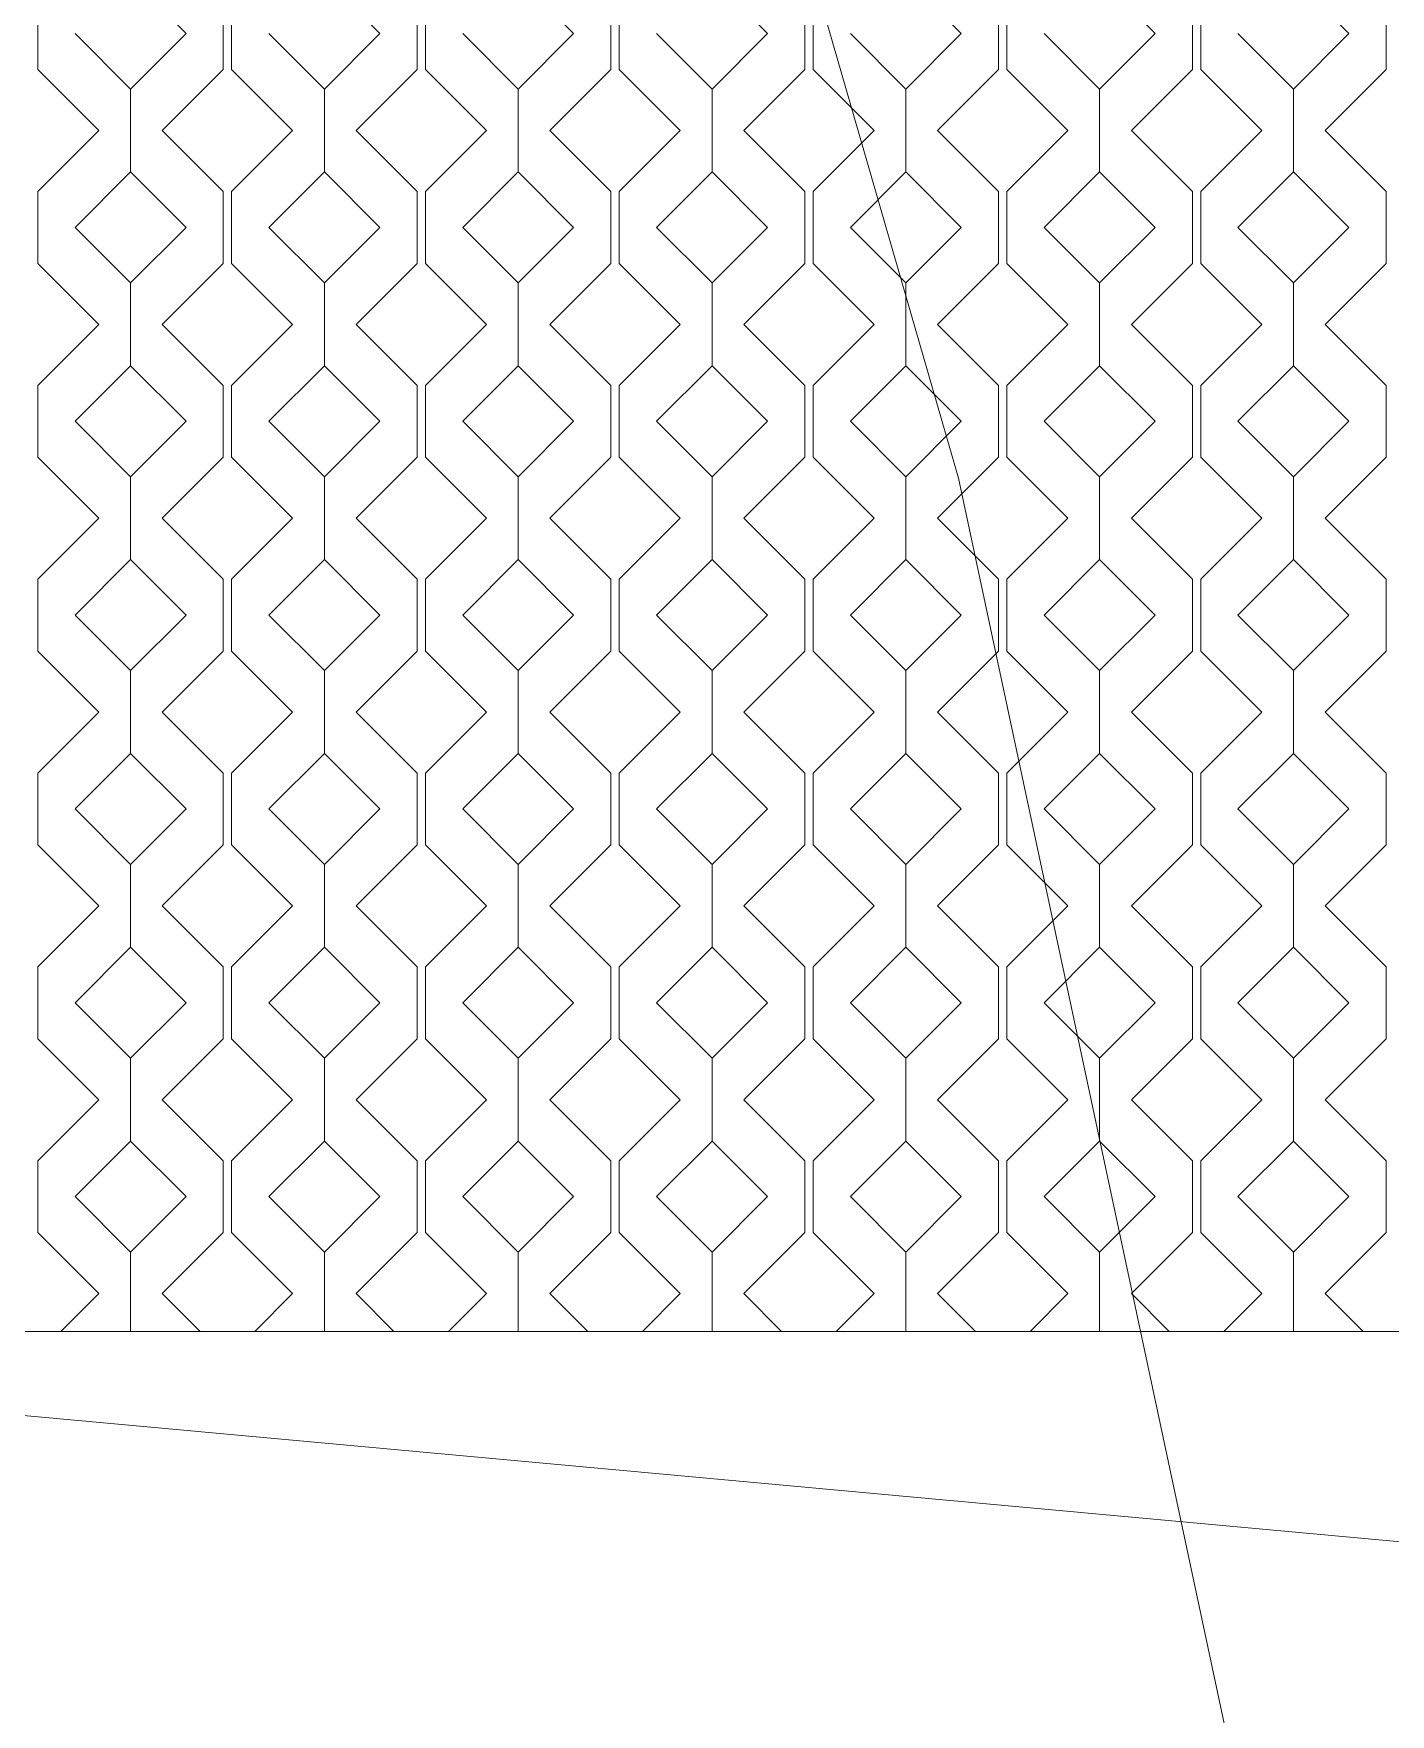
# Model space of a CAD drawing. Header units: millimetres. Extents: x -20794 to 71174, y -103753 to 30644.
# Drawn here: x 25167 to 27500, y 11110 to 14000 of the extents above; entities that cross this region are included whole.
import ezdxf

# ---------------------------------------------------------------- set-up
doc = ezdxf.new("R2010")
doc.units = ezdxf.units.MM
doc.header["$MEASUREMENT"] = 0
doc.layers.add('2D - Общий_Ном._пера__1', color=7, linetype='Continuous', lineweight=13)
doc.layers.add('Местность - Рельеф_Ном._пера__1', color=7, linetype='Continuous', lineweight=13)
doc.layers.add('Местность - Рельеф', color=7, linetype='Continuous')
doc.layers.add('Местность - Рельеф_Ном._пера__102', color=7, linetype='Continuous', lineweight=5, true_color=0xcccccc)
doc.linetypes.add('Зигзаг', pattern='A,0,[1,Р”Р’Р“ Р“РѕР»СѓР±РёРЅРєР° РґР»СЏ РіРµРѕР»РѕРіРѕРІ1.Shx,S=4.479718,R=0,X=0,Y=-0.141111],-564.444447,0', length=564.444447)

# ---------------------------------------------------------------- blocks, each defined once
blk = doc.blocks.new('*X1')
at = {"layer": 'Местность - Рельеф_Ном._пера__102', "color": 254, "linetype": 'Continuous', "lineweight": 5, "true_color": 0xcccccc}
for p, q in [((25333.308165, 14095.4156), (25428.7378, 13999.986)), ((25666.641165, 14095.4156), (25762.0708, 13999.986)), ((25999.974165, 14095.4156), (26095.4038, 13999.986)), ((26333.307165, 14095.4156), (26428.7368, 13999.986)), ((26666.640165, 14095.4156), (26762.0698, 13999.986)), ((26999.973165, 14095.4156), (27095.4028, 13999.986)), ((27333.306165, 14095.4156), (27428.7358, 13999.986)), ((25173.739, 14061.7305), (25173.739, 13999.986)), ((25492.877, 14061.7305), (25492.877, 13999.986)), ((25507.072, 14061.7305), (25507.072, 13999.986)), ((25826.21, 14061.7305), (25826.21, 13999.986)), ((25840.405, 14061.7305), (25840.405, 13999.986)), ((26159.543, 14061.7305), (26159.543, 13999.986)), ((26173.738, 14061.7305), (26173.738, 13999.986)), ((26492.876, 14061.7305), (26492.876, 13999.986)), ((26507.071, 14061.7305), (26507.071, 13999.986)), ((26826.209, 14061.7305), (26826.209, 13999.986)), ((26840.404, 14061.7305), (26840.404, 13999.986)), ((27159.542, 14061.7305), (27159.542, 13999.986)), ((27173.737, 14061.7305), (27173.737, 13999.986)), ((27492.875, 14061.7305), (27492.875, 13999.986)), ((25173.739, 13999.986), (25173.739, 13938.242)), ((25333.308, 13904.557), (25237.879, 13999.986)), ((25428.7376, 13999.986), (25333.308, 13904.557)), ((25492.877, 13999.986), (25492.877, 13938.242)), ((25507.072, 13999.986), (25507.072, 13938.242)), ((25666.641, 13904.557), (25571.212, 13999.986)), ((25762.0706, 13999.986), (25666.641, 13904.557)), ((25826.21, 13999.986), (25826.21, 13938.242)), ((25840.405, 13999.986), (25840.405, 13938.242)), ((25999.974, 13904.557), (25904.545, 13999.986)), ((26095.4036, 13999.986), (25999.974, 13904.557)), ((26159.543, 13999.986), (26159.543, 13938.242)), ((26173.738, 13999.986), (26173.738, 13938.242)), ((26333.307, 13904.557), (26237.878, 13999.986)), ((26428.7366, 13999.986), (26333.307, 13904.557)), ((26492.876, 13999.986), (26492.876, 13938.242)), ((26507.071, 13999.986), (26507.071, 13938.242)), ((26666.64, 13904.557), (26571.211, 13999.986)), ((26762.0696, 13999.986), (26666.64, 13904.557)), ((26826.209, 13999.986), (26826.209, 13938.242)), ((26840.404, 13999.986), (26840.404, 13938.242)), ((26999.973, 13904.557), (26904.544, 13999.986)), ((27095.4026, 13999.986), (26999.973, 13904.557)), ((27159.542, 13999.986), (27159.542, 13938.242)), ((27173.737, 13999.986), (27173.737, 13938.242)), ((27333.306, 13904.557), (27237.877, 13999.986)), ((27428.7356, 13999.986), (27333.306, 13904.557)), ((27492.875, 13999.986), (27492.875, 13938.242)), ((25278.661, 13833.32), (25173.739, 13938.242)), ((25492.877, 13938.242), (25387.9549, 13833.32)), ((25611.994, 13833.32), (25507.072, 13938.242)), ((25826.21, 13938.242), (25721.2879, 13833.32)), ((25945.327, 13833.32), (25840.405, 13938.242)), ((26159.543, 13938.242), (26054.6209, 13833.32)), ((26278.66, 13833.32), (26173.738, 13938.242)), ((26492.876, 13938.242), (26387.9539, 13833.32)), ((26611.993, 13833.32), (26507.071, 13938.242)), ((26826.209, 13938.242), (26721.2869, 13833.32)), ((26945.326, 13833.32), (26840.404, 13938.242)), ((27159.542, 13938.242), (27054.6199, 13833.32)), ((27278.659, 13833.32), (27173.737, 13938.242)), ((27492.875, 13938.242), (27387.9529, 13833.32)), ((25333.308, 13762.0826), (25333.308, 13904.557)), ((25333.308165, 13904.557), (25333.308165, 13762.0826)), ((25666.641, 13762.0826), (25666.641, 13904.557)), ((25666.641165, 13904.557), (25666.641165, 13762.0826)), ((25999.974, 13762.0826), (25999.974, 13904.557)), ((25999.974165, 13904.557), (25999.974165, 13762.0826)), ((26333.307, 13762.0826), (26333.307, 13904.557)), ((26333.307165, 13904.557), (26333.307165, 13762.0826)), ((26666.64, 13762.0826), (26666.64, 13904.557)), ((26666.640165, 13904.557), (26666.640165, 13762.0826)), ((26999.973, 13762.0826), (26999.973, 13904.557)), ((26999.973165, 13904.557), (26999.973165, 13762.0826)), ((27333.306, 13762.0826), (27333.306, 13904.557)), ((27333.306165, 13904.557), (27333.306165, 13762.0826)), ((25173.739, 13728.3975), (25278.661, 13833.32)), ((25387.9549, 13833.32), (25492.877, 13728.3975)), ((25507.072, 13728.3975), (25611.994, 13833.32)), ((25721.2879, 13833.32), (25826.21, 13728.3975)), ((25840.405, 13728.3975), (25945.327, 13833.32)), ((26054.6209, 13833.32), (26159.543, 13728.3975)), ((26173.738, 13728.3975), (26278.66, 13833.32)), ((26387.9539, 13833.32), (26492.876, 13728.3975)), ((26507.071, 13728.3975), (26611.993, 13833.32)), ((26721.2869, 13833.32), (26826.209, 13728.3975)), ((26840.404, 13728.3975), (26945.326, 13833.32)), ((27054.6199, 13833.32), (27159.542, 13728.3975)), ((27173.737, 13728.3975), (27278.659, 13833.32)), ((27387.9529, 13833.32), (27492.875, 13728.3975)), ((25237.879, 13666.653165), (25333.308, 13762.0828)), ((25333.308165, 13762.0826), (25428.7378, 13666.653)), ((25571.212, 13666.653165), (25666.641, 13762.0828)), ((25666.641165, 13762.0826), (25762.0708, 13666.653)), ((25904.545, 13666.653165), (25999.974, 13762.0828)), ((25999.974165, 13762.0826), (26095.4038, 13666.653)), ((26237.878, 13666.653165), (26333.307, 13762.0828)), ((26333.307165, 13762.0826), (26428.7368, 13666.653)), ((26571.211, 13666.653165), (26666.64, 13762.0828)), ((26666.640165, 13762.0826), (26762.0698, 13666.653)), ((26904.544, 13666.653165), (26999.973, 13762.0828)), ((26999.973165, 13762.0826), (27095.4028, 13666.653)), ((27237.877, 13666.653165), (27333.306, 13762.0828)), ((27333.306165, 13762.0826), (27428.7358, 13666.653)), ((25173.739, 13728.3975), (25173.739, 13666.653)), ((25492.877, 13728.3975), (25492.877, 13666.653)), ((25507.072, 13728.3975), (25507.072, 13666.653)), ((25826.21, 13728.3975), (25826.21, 13666.653)), ((25840.405, 13728.3975), (25840.405, 13666.653)), ((26159.543, 13728.3975), (26159.543, 13666.653)), ((26173.738, 13728.3975), (26173.738, 13666.653)), ((26492.876, 13728.3975), (26492.876, 13666.653)), ((26507.071, 13728.3975), (26507.071, 13666.653)), ((26826.209, 13728.3975), (26826.209, 13666.653)), ((26840.404, 13728.3975), (26840.404, 13666.653)), ((27159.542, 13728.3975), (27159.542, 13666.653)), ((27173.737, 13728.3975), (27173.737, 13666.653)), ((27492.875, 13728.3975), (27492.875, 13666.653)), ((25173.739, 13666.653), (25173.739, 13604.909)), ((25333.308, 13571.224), (25237.879, 13666.653)), ((25428.7376, 13666.653), (25333.308, 13571.224)), ((25492.877, 13666.653), (25492.877, 13604.909)), ((25507.072, 13666.653), (25507.072, 13604.909)), ((25666.641, 13571.224), (25571.212, 13666.653)), ((25762.0706, 13666.653), (25666.641, 13571.224)), ((25826.21, 13666.653), (25826.21, 13604.909)), ((25840.405, 13666.653), (25840.405, 13604.909)), ((25999.974, 13571.224), (25904.545, 13666.653)), ((26095.4036, 13666.653), (25999.974, 13571.224)), ((26159.543, 13666.653), (26159.543, 13604.909)), ((26173.738, 13666.653), (26173.738, 13604.909)), ((26333.307, 13571.224), (26237.878, 13666.653)), ((26428.7366, 13666.653), (26333.307, 13571.224)), ((26492.876, 13666.653), (26492.876, 13604.909)), ((26507.071, 13666.653), (26507.071, 13604.909)), ((26666.64, 13571.224), (26571.211, 13666.653)), ((26762.0696, 13666.653), (26666.64, 13571.224)), ((26826.209, 13666.653), (26826.209, 13604.909)), ((26840.404, 13666.653), (26840.404, 13604.909)), ((26999.973, 13571.224), (26904.544, 13666.653)), ((27095.4026, 13666.653), (26999.973, 13571.224)), ((27159.542, 13666.653), (27159.542, 13604.909)), ((27173.737, 13666.653), (27173.737, 13604.909)), ((27333.306, 13571.224), (27237.877, 13666.653)), ((27428.7356, 13666.653), (27333.306, 13571.224)), ((27492.875, 13666.653), (27492.875, 13604.909)), ((25278.661, 13499.987), (25173.739, 13604.909)), ((25492.877, 13604.909), (25387.9549, 13499.987)), ((25611.994, 13499.987), (25507.072, 13604.909)), ((25826.21, 13604.909), (25721.2879, 13499.987)), ((25945.327, 13499.987), (25840.405, 13604.909)), ((26159.543, 13604.909), (26054.6209, 13499.987)), ((26278.66, 13499.987), (26173.738, 13604.909)), ((26492.876, 13604.909), (26387.9539, 13499.987)), ((26611.993, 13499.987), (26507.071, 13604.909)), ((26826.209, 13604.909), (26721.2869, 13499.987)), ((26945.326, 13499.987), (26840.404, 13604.909)), ((27159.542, 13604.909), (27054.6199, 13499.987)), ((27278.659, 13499.987), (27173.737, 13604.909)), ((27492.875, 13604.909), (27387.9529, 13499.987)), ((25333.308, 13428.7496), (25333.308, 13571.224)), ((25333.308165, 13571.224), (25333.308165, 13428.7496)), ((25666.641, 13428.7496), (25666.641, 13571.224)), ((25666.641165, 13571.224), (25666.641165, 13428.7496)), ((25999.974, 13428.7496), (25999.974, 13571.224)), ((25999.974165, 13571.224), (25999.974165, 13428.7496)), ((26333.307, 13428.7496), (26333.307, 13571.224)), ((26333.307165, 13571.224), (26333.307165, 13428.7496)), ((26666.64, 13428.7496), (26666.64, 13571.224)), ((26666.640165, 13571.224), (26666.640165, 13428.7496)), ((26999.973, 13428.7496), (26999.973, 13571.224)), ((26999.973165, 13571.224), (26999.973165, 13428.7496)), ((27333.306, 13428.7496), (27333.306, 13571.224)), ((27333.306165, 13571.224), (27333.306165, 13428.7496)), ((25173.739, 13395.0645), (25278.661, 13499.987)), ((25387.9549, 13499.987), (25492.877, 13395.0645)), ((25507.072, 13395.0645), (25611.994, 13499.987)), ((25721.2879, 13499.987), (25826.21, 13395.0645)), ((25840.405, 13395.0645), (25945.327, 13499.987)), ((26054.6209, 13499.987), (26159.543, 13395.0645)), ((26173.738, 13395.0645), (26278.66, 13499.987)), ((26387.9539, 13499.987), (26492.876, 13395.0645)), ((26507.071, 13395.0645), (26611.993, 13499.987)), ((26721.2869, 13499.987), (26826.209, 13395.0645)), ((26840.404, 13395.0645), (26945.326, 13499.987)), ((27054.6199, 13499.987), (27159.542, 13395.0645)), ((27173.737, 13395.0645), (27278.659, 13499.987)), ((27387.9529, 13499.987), (27492.875, 13395.0645)), ((25237.879, 13333.320165), (25333.308, 13428.7498)), ((25333.308165, 13428.7496), (25428.7378, 13333.32)), ((25571.212, 13333.320165), (25666.641, 13428.7498)), ((25666.641165, 13428.7496), (25762.0708, 13333.32)), ((25904.545, 13333.320165), (25999.974, 13428.7498)), ((25999.974165, 13428.7496), (26095.4038, 13333.32)), ((26237.878, 13333.320165), (26333.307, 13428.7498)), ((26333.307165, 13428.7496), (26428.7368, 13333.32)), ((26571.211, 13333.320165), (26666.64, 13428.7498)), ((26666.640165, 13428.7496), (26762.0698, 13333.32)), ((26904.544, 13333.320165), (26999.973, 13428.7498)), ((26999.973165, 13428.7496), (27095.4028, 13333.32)), ((27237.877, 13333.320165), (27333.306, 13428.7498)), ((27333.306165, 13428.7496), (27428.7358, 13333.32)), ((25173.739, 13395.0645), (25173.739, 13333.32)), ((25492.877, 13395.0645), (25492.877, 13333.32)), ((25507.072, 13395.0645), (25507.072, 13333.32)), ((25826.21, 13395.0645), (25826.21, 13333.32)), ((25840.405, 13395.0645), (25840.405, 13333.32)), ((26159.543, 13395.0645), (26159.543, 13333.32)), ((26173.738, 13395.0645), (26173.738, 13333.32)), ((26492.876, 13395.0645), (26492.876, 13333.32)), ((26507.071, 13395.0645), (26507.071, 13333.32)), ((26826.209, 13395.0645), (26826.209, 13333.32)), ((26840.404, 13395.0645), (26840.404, 13333.32)), ((27159.542, 13395.0645), (27159.542, 13333.32)), ((27173.737, 13395.0645), (27173.737, 13333.32)), ((27492.875, 13395.0645), (27492.875, 13333.32)), ((25173.739, 13333.32), (25173.739, 13271.576)), ((25333.308, 13237.891), (25237.879, 13333.32)), ((25428.7376, 13333.32), (25333.308, 13237.891)), ((25492.877, 13333.32), (25492.877, 13271.576)), ((25507.072, 13333.32), (25507.072, 13271.576)), ((25666.641, 13237.891), (25571.212, 13333.32)), ((25762.0706, 13333.32), (25666.641, 13237.891)), ((25826.21, 13333.32), (25826.21, 13271.576)), ((25840.405, 13333.32), (25840.405, 13271.576)), ((25999.974, 13237.891), (25904.545, 13333.32)), ((26095.4036, 13333.32), (25999.974, 13237.891)), ((26159.543, 13333.32), (26159.543, 13271.576)), ((26173.738, 13333.32), (26173.738, 13271.576)), ((26333.307, 13237.891), (26237.878, 13333.32)), ((26428.7366, 13333.32), (26333.307, 13237.891)), ((26492.876, 13333.32), (26492.876, 13271.576)), ((26507.071, 13333.32), (26507.071, 13271.576)), ((26666.64, 13237.891), (26571.211, 13333.32)), ((26762.0696, 13333.32), (26666.64, 13237.891)), ((26826.209, 13333.32), (26826.209, 13271.576)), ((26840.404, 13333.32), (26840.404, 13271.576)), ((26999.973, 13237.891), (26904.544, 13333.32)), ((27095.4026, 13333.32), (26999.973, 13237.891)), ((27159.542, 13333.32), (27159.542, 13271.576)), ((27173.737, 13333.32), (27173.737, 13271.576)), ((27333.306, 13237.891), (27237.877, 13333.32)), ((27428.7356, 13333.32), (27333.306, 13237.891)), ((27492.875, 13333.32), (27492.875, 13271.576)), ((25278.661, 13166.654), (25173.739, 13271.576)), ((25492.877, 13271.576), (25387.9549, 13166.654)), ((25611.994, 13166.654), (25507.072, 13271.576)), ((25826.21, 13271.576), (25721.2879, 13166.654)), ((25945.327, 13166.654), (25840.405, 13271.576)), ((26159.543, 13271.576), (26054.6209, 13166.654)), ((26278.66, 13166.654), (26173.738, 13271.576)), ((26492.876, 13271.576), (26387.9539, 13166.654)), ((26611.993, 13166.654), (26507.071, 13271.576)), ((26826.209, 13271.576), (26721.2869, 13166.654)), ((26945.326, 13166.654), (26840.404, 13271.576)), ((27159.542, 13271.576), (27054.6199, 13166.654)), ((27278.659, 13166.654), (27173.737, 13271.576)), ((27492.875, 13271.576), (27387.9529, 13166.654)), ((25333.308, 13095.4166), (25333.308, 13237.891)), ((25333.308165, 13237.891), (25333.308165, 13095.4166)), ((25666.641, 13095.4166), (25666.641, 13237.891)), ((25666.641165, 13237.891), (25666.641165, 13095.4166)), ((25999.974, 13095.4166), (25999.974, 13237.891)), ((25999.974165, 13237.891), (25999.974165, 13095.4166)), ((26333.307, 13095.4166), (26333.307, 13237.891)), ((26333.307165, 13237.891), (26333.307165, 13095.4166)), ((26666.64, 13095.4166), (26666.64, 13237.891)), ((26666.640165, 13237.891), (26666.640165, 13095.4166)), ((26999.973, 13095.4166), (26999.973, 13237.891)), ((26999.973165, 13237.891), (26999.973165, 13095.4166)), ((27333.306, 13095.4166), (27333.306, 13237.891)), ((27333.306165, 13237.891), (27333.306165, 13095.4166)), ((25173.739, 13061.7315), (25278.661, 13166.654)), ((25387.9549, 13166.654), (25492.877, 13061.7315)), ((25507.072, 13061.7315), (25611.994, 13166.654)), ((25721.2879, 13166.654), (25826.21, 13061.7315)), ((25840.405, 13061.7315), (25945.327, 13166.654)), ((26054.6209, 13166.654), (26159.543, 13061.7315)), ((26173.738, 13061.7315), (26278.66, 13166.654)), ((26387.9539, 13166.654), (26492.876, 13061.7315)), ((26507.071, 13061.7315), (26611.993, 13166.654)), ((26721.2869, 13166.654), (26826.209, 13061.7315)), ((26840.404, 13061.7315), (26945.326, 13166.654)), ((27054.6199, 13166.654), (27159.542, 13061.7315)), ((27173.737, 13061.7315), (27278.659, 13166.654)), ((27387.9529, 13166.654), (27492.875, 13061.7315)), ((25237.879, 12999.987165), (25333.308, 13095.4168)), ((25333.308165, 13095.4166), (25428.7378, 12999.987)), ((25571.212, 12999.987165), (25666.641, 13095.4168)), ((25666.641165, 13095.4166), (25762.0708, 12999.987)), ((25904.545, 12999.987165), (25999.974, 13095.4168)), ((25999.974165, 13095.4166), (26095.4038, 12999.987)), ((26237.878, 12999.987165), (26333.307, 13095.4168)), ((26333.307165, 13095.4166), (26428.7368, 12999.987)), ((26571.211, 12999.987165), (26666.64, 13095.4168)), ((26666.640165, 13095.4166), (26762.0698, 12999.987)), ((26904.544, 12999.987165), (26999.973, 13095.4168)), ((26999.973165, 13095.4166), (27095.4028, 12999.987)), ((27237.877, 12999.987165), (27333.306, 13095.4168)), ((27333.306165, 13095.4166), (27428.7358, 12999.987)), ((25173.739, 13061.7315), (25173.739, 12999.987)), ((25492.877, 13061.7315), (25492.877, 12999.987)), ((25507.072, 13061.7315), (25507.072, 12999.987)), ((25826.21, 13061.7315), (25826.21, 12999.987)), ((25840.405, 13061.7315), (25840.405, 12999.987)), ((26159.543, 13061.7315), (26159.543, 12999.987)), ((26173.738, 13061.7315), (26173.738, 12999.987)), ((26492.876, 13061.7315), (26492.876, 12999.987)), ((26507.071, 13061.7315), (26507.071, 12999.987)), ((26826.209, 13061.7315), (26826.209, 12999.987)), ((26840.404, 13061.7315), (26840.404, 12999.987)), ((27159.542, 13061.7315), (27159.542, 12999.987)), ((27173.737, 13061.7315), (27173.737, 12999.987)), ((27492.875, 13061.7315), (27492.875, 12999.987)), ((25173.739, 12999.987), (25173.739, 12938.243)), ((25333.308, 12904.558), (25237.879, 12999.987)), ((25428.7376, 12999.987), (25333.308, 12904.558)), ((25492.877, 12999.987), (25492.877, 12938.243)), ((25507.072, 12999.987), (25507.072, 12938.243)), ((25666.641, 12904.558), (25571.212, 12999.987)), ((25762.0706, 12999.987), (25666.641, 12904.558)), ((25826.21, 12999.987), (25826.21, 12938.243)), ((25840.405, 12999.987), (25840.405, 12938.243)), ((25999.974, 12904.558), (25904.545, 12999.987)), ((26095.4036, 12999.987), (25999.974, 12904.558)), ((26159.543, 12999.987), (26159.543, 12938.243)), ((26173.738, 12999.987), (26173.738, 12938.243)), ((26333.307, 12904.558), (26237.878, 12999.987)), ((26428.7366, 12999.987), (26333.307, 12904.558)), ((26492.876, 12999.987), (26492.876, 12938.243)), ((26507.071, 12999.987), (26507.071, 12938.243)), ((26666.64, 12904.558), (26571.211, 12999.987)), ((26762.0696, 12999.987), (26666.64, 12904.558)), ((26826.209, 12999.987), (26826.209, 12938.243)), ((26840.404, 12999.987), (26840.404, 12938.243)), ((26999.973, 12904.558), (26904.544, 12999.987)), ((27095.4026, 12999.987), (26999.973, 12904.558)), ((27159.542, 12999.987), (27159.542, 12938.243)), ((27173.737, 12999.987), (27173.737, 12938.243)), ((27333.306, 12904.558), (27237.877, 12999.987)), ((27428.7356, 12999.987), (27333.306, 12904.558)), ((27492.875, 12999.987), (27492.875, 12938.243)), ((25278.661, 12833.321), (25173.739, 12938.243)), ((25492.877, 12938.243), (25387.9549, 12833.321)), ((25611.994, 12833.321), (25507.072, 12938.243)), ((25826.21, 12938.243), (25721.2879, 12833.321)), ((25945.327, 12833.321), (25840.405, 12938.243)), ((26159.543, 12938.243), (26054.6209, 12833.321)), ((26278.66, 12833.321), (26173.738, 12938.243)), ((26492.876, 12938.243), (26387.9539, 12833.321)), ((26611.993, 12833.321), (26507.071, 12938.243)), ((26826.209, 12938.243), (26721.2869, 12833.321)), ((26945.326, 12833.321), (26840.404, 12938.243)), ((27159.542, 12938.243), (27054.6199, 12833.321)), ((27278.659, 12833.321), (27173.737, 12938.243)), ((27492.875, 12938.243), (27387.9529, 12833.321)), ((25333.308, 12762.0836), (25333.308, 12904.558)), ((25333.308165, 12904.558), (25333.308165, 12762.0836)), ((25666.641, 12762.0836), (25666.641, 12904.558)), ((25666.641165, 12904.558), (25666.641165, 12762.0836)), ((25999.974, 12762.0836), (25999.974, 12904.558)), ((25999.974165, 12904.558), (25999.974165, 12762.0836)), ((26333.307, 12762.0836), (26333.307, 12904.558)), ((26333.307165, 12904.558), (26333.307165, 12762.0836)), ((26666.64, 12762.0836), (26666.64, 12904.558)), ((26666.640165, 12904.558), (26666.640165, 12762.0836)), ((26999.973, 12762.0836), (26999.973, 12904.558)), ((26999.973165, 12904.558), (26999.973165, 12762.0836)), ((27333.306, 12762.0836), (27333.306, 12904.558)), ((27333.306165, 12904.558), (27333.306165, 12762.0836)), ((25173.739, 12728.3985), (25278.661, 12833.321)), ((25387.9549, 12833.321), (25492.877, 12728.3985)), ((25507.072, 12728.3985), (25611.994, 12833.321)), ((25721.2879, 12833.321), (25826.21, 12728.3985)), ((25840.405, 12728.3985), (25945.327, 12833.321)), ((26054.6209, 12833.321), (26159.543, 12728.3985)), ((26173.738, 12728.3985), (26278.66, 12833.321)), ((26387.9539, 12833.321), (26492.876, 12728.3985)), ((26507.071, 12728.3985), (26611.993, 12833.321)), ((26721.2869, 12833.321), (26826.209, 12728.3985)), ((26840.404, 12728.3985), (26945.326, 12833.321)), ((27054.6199, 12833.321), (27159.542, 12728.3985)), ((27173.737, 12728.3985), (27278.659, 12833.321)), ((27387.9529, 12833.321), (27492.875, 12728.3985)), ((25237.879, 12666.654165), (25333.308, 12762.0838)), ((25333.308165, 12762.0836), (25428.7378, 12666.654)), ((25571.212, 12666.654165), (25666.641, 12762.0838)), ((25666.641165, 12762.0836), (25762.0708, 12666.654)), ((25904.545, 12666.654165), (25999.974, 12762.0838)), ((25999.974165, 12762.0836), (26095.4038, 12666.654)), ((26237.878, 12666.654165), (26333.307, 12762.0838)), ((26333.307165, 12762.0836), (26428.7368, 12666.654)), ((26571.211, 12666.654165), (26666.64, 12762.0838)), ((26666.640165, 12762.0836), (26762.0698, 12666.654)), ((26904.544, 12666.654165), (26999.973, 12762.0838)), ((26999.973165, 12762.0836), (27095.4028, 12666.654)), ((27237.877, 12666.654165), (27333.306, 12762.0838)), ((27333.306165, 12762.0836), (27428.7358, 12666.654)), ((25173.739, 12728.3985), (25173.739, 12666.654)), ((25492.877, 12728.3985), (25492.877, 12666.654)), ((25507.072, 12728.3985), (25507.072, 12666.654)), ((25826.21, 12728.3985), (25826.21, 12666.654)), ((25840.405, 12728.3985), (25840.405, 12666.654)), ((26159.543, 12728.3985), (26159.543, 12666.654)), ((26173.738, 12728.3985), (26173.738, 12666.654)), ((26492.876, 12728.3985), (26492.876, 12666.654)), ((26507.071, 12728.3985), (26507.071, 12666.654)), ((26826.209, 12728.3985), (26826.209, 12666.654)), ((26840.404, 12728.3985), (26840.404, 12666.654)), ((27159.542, 12728.3985), (27159.542, 12666.654)), ((27173.737, 12728.3985), (27173.737, 12666.654)), ((27492.875, 12728.3985), (27492.875, 12666.654)), ((25173.739, 12666.654), (25173.739, 12604.91)), ((25333.308, 12571.225), (25237.879, 12666.654)), ((25428.7376, 12666.654), (25333.308, 12571.225)), ((25492.877, 12666.654), (25492.877, 12604.91)), ((25507.072, 12666.654), (25507.072, 12604.91)), ((25666.641, 12571.225), (25571.212, 12666.654)), ((25762.0706, 12666.654), (25666.641, 12571.225)), ((25826.21, 12666.654), (25826.21, 12604.91)), ((25840.405, 12666.654), (25840.405, 12604.91)), ((25999.974, 12571.225), (25904.545, 12666.654)), ((26095.4036, 12666.654), (25999.974, 12571.225)), ((26159.543, 12666.654), (26159.543, 12604.91)), ((26173.738, 12666.654), (26173.738, 12604.91)), ((26333.307, 12571.225), (26237.878, 12666.654)), ((26428.7366, 12666.654), (26333.307, 12571.225)), ((26492.876, 12666.654), (26492.876, 12604.91)), ((26507.071, 12666.654), (26507.071, 12604.91)), ((26666.64, 12571.225), (26571.211, 12666.654)), ((26762.0696, 12666.654), (26666.64, 12571.225)), ((26826.209, 12666.654), (26826.209, 12604.91)), ((26840.404, 12666.654), (26840.404, 12604.91)), ((26999.973, 12571.225), (26904.544, 12666.654)), ((27095.4026, 12666.654), (26999.973, 12571.225)), ((27159.542, 12666.654), (27159.542, 12604.91)), ((27173.737, 12666.654), (27173.737, 12604.91)), ((27333.306, 12571.225), (27237.877, 12666.654)), ((27428.7356, 12666.654), (27333.306, 12571.225)), ((27492.875, 12666.654), (27492.875, 12604.91)), ((25278.661, 12499.988), (25173.739, 12604.91)), ((25492.877, 12604.91), (25387.9549, 12499.988)), ((25611.994, 12499.988), (25507.072, 12604.91)), ((25826.21, 12604.91), (25721.2879, 12499.988)), ((25945.327, 12499.988), (25840.405, 12604.91)), ((26159.543, 12604.91), (26054.6209, 12499.988)), ((26278.66, 12499.988), (26173.738, 12604.91)), ((26492.876, 12604.91), (26387.9539, 12499.988)), ((26611.993, 12499.988), (26507.071, 12604.91)), ((26826.209, 12604.91), (26721.2869, 12499.988)), ((26945.326, 12499.988), (26840.404, 12604.91)), ((27159.542, 12604.91), (27054.6199, 12499.988)), ((27278.659, 12499.988), (27173.737, 12604.91)), ((27492.875, 12604.91), (27387.9529, 12499.988)), ((25333.308, 12428.7506), (25333.308, 12571.225)), ((25333.308165, 12571.225), (25333.308165, 12428.7506)), ((25666.641, 12428.7506), (25666.641, 12571.225)), ((25666.641165, 12571.225), (25666.641165, 12428.7506)), ((25999.974, 12428.7506), (25999.974, 12571.225)), ((25999.974165, 12571.225), (25999.974165, 12428.7506)), ((26333.307, 12428.7506), (26333.307, 12571.225)), ((26333.307165, 12571.225), (26333.307165, 12428.7506)), ((26666.64, 12428.7506), (26666.64, 12571.225)), ((26666.640165, 12571.225), (26666.640165, 12428.7506)), ((26999.973, 12428.7506), (26999.973, 12571.225)), ((26999.973165, 12571.225), (26999.973165, 12428.7506)), ((27333.306, 12428.7506), (27333.306, 12571.225)), ((27333.306165, 12571.225), (27333.306165, 12428.7506)), ((25173.739, 12395.0655), (25278.661, 12499.988)), ((25387.9549, 12499.988), (25492.877, 12395.0655)), ((25507.072, 12395.0655), (25611.994, 12499.988)), ((25721.2879, 12499.988), (25826.21, 12395.0655)), ((25840.405, 12395.0655), (25945.327, 12499.988)), ((26054.6209, 12499.988), (26159.543, 12395.0655)), ((26173.738, 12395.0655), (26278.66, 12499.988)), ((26387.9539, 12499.988), (26492.876, 12395.0655)), ((26507.071, 12395.0655), (26611.993, 12499.988)), ((26721.2869, 12499.988), (26826.209, 12395.0655)), ((26840.404, 12395.0655), (26945.326, 12499.988)), ((27054.6199, 12499.988), (27159.542, 12395.0655)), ((27173.737, 12395.0655), (27278.659, 12499.988)), ((27387.9529, 12499.988), (27492.875, 12395.0655)), ((25237.879, 12333.321165), (25333.308, 12428.7508)), ((25333.308165, 12428.7506), (25428.7378, 12333.321)), ((25571.212, 12333.321165), (25666.641, 12428.7508)), ((25666.641165, 12428.7506), (25762.0708, 12333.321)), ((25904.545, 12333.321165), (25999.974, 12428.7508)), ((25999.974165, 12428.7506), (26095.4038, 12333.321)), ((26237.878, 12333.321165), (26333.307, 12428.7508)), ((26333.307165, 12428.7506), (26428.7368, 12333.321)), ((26571.211, 12333.321165), (26666.64, 12428.7508)), ((26666.640165, 12428.7506), (26762.0698, 12333.321)), ((26904.544, 12333.321165), (26999.973, 12428.7508)), ((26999.973165, 12428.7506), (27095.4028, 12333.321)), ((27237.877, 12333.321165), (27333.306, 12428.7508)), ((27333.306165, 12428.7506), (27428.7358, 12333.321)), ((25173.739, 12395.0655), (25173.739, 12333.321)), ((25492.877, 12395.0655), (25492.877, 12333.321)), ((25507.072, 12395.0655), (25507.072, 12333.321)), ((25826.21, 12395.0655), (25826.21, 12333.321)), ((25840.405, 12395.0655), (25840.405, 12333.321)), ((26159.543, 12395.0655), (26159.543, 12333.321)), ((26173.738, 12395.0655), (26173.738, 12333.321)), ((26492.876, 12395.0655), (26492.876, 12333.321)), ((26507.071, 12395.0655), (26507.071, 12333.321)), ((26826.209, 12395.0655), (26826.209, 12333.321)), ((26840.404, 12395.0655), (26840.404, 12333.321)), ((27159.542, 12395.0655), (27159.542, 12333.321)), ((27173.737, 12395.0655), (27173.737, 12333.321)), ((27492.875, 12395.0655), (27492.875, 12333.321)), ((25173.739, 12333.321), (25173.739, 12271.577)), ((25333.308, 12237.892), (25237.879, 12333.321)), ((25428.7376, 12333.321), (25333.308, 12237.892)), ((25492.877, 12333.321), (25492.877, 12271.577)), ((25507.072, 12333.321), (25507.072, 12271.577)), ((25666.641, 12237.892), (25571.212, 12333.321)), ((25762.0706, 12333.321), (25666.641, 12237.892)), ((25826.21, 12333.321), (25826.21, 12271.577)), ((25840.405, 12333.321), (25840.405, 12271.577)), ((25999.974, 12237.892), (25904.545, 12333.321)), ((26095.4036, 12333.321), (25999.974, 12237.892)), ((26159.543, 12333.321), (26159.543, 12271.577)), ((26173.738, 12333.321), (26173.738, 12271.577)), ((26333.307, 12237.892), (26237.878, 12333.321)), ((26428.7366, 12333.321), (26333.307, 12237.892)), ((26492.876, 12333.321), (26492.876, 12271.577)), ((26507.071, 12333.321), (26507.071, 12271.577)), ((26666.64, 12237.892), (26571.211, 12333.321)), ((26762.0696, 12333.321), (26666.64, 12237.892)), ((26826.209, 12333.321), (26826.209, 12271.577)), ((26840.404, 12333.321), (26840.404, 12271.577)), ((26999.973, 12237.892), (26904.544, 12333.321)), ((27095.4026, 12333.321), (26999.973, 12237.892)), ((27159.542, 12333.321), (27159.542, 12271.577)), ((27173.737, 12333.321), (27173.737, 12271.577)), ((27333.306, 12237.892), (27237.877, 12333.321)), ((27428.7356, 12333.321), (27333.306, 12237.892)), ((27492.875, 12333.321), (27492.875, 12271.577)), ((25278.661, 12166.655), (25173.739, 12271.577)), ((25492.877, 12271.577), (25387.9549, 12166.655)), ((25611.994, 12166.655), (25507.072, 12271.577)), ((25826.21, 12271.577), (25721.2879, 12166.655)), ((25945.327, 12166.655), (25840.405, 12271.577)), ((26159.543, 12271.577), (26054.6209, 12166.655)), ((26278.66, 12166.655), (26173.738, 12271.577)), ((26492.876, 12271.577), (26387.9539, 12166.655)), ((26611.993, 12166.655), (26507.071, 12271.577)), ((26826.209, 12271.577), (26721.2869, 12166.655)), ((26945.326, 12166.655), (26840.404, 12271.577)), ((27159.542, 12271.577), (27054.6199, 12166.655)), ((27278.659, 12166.655), (27173.737, 12271.577)), ((27492.875, 12271.577), (27387.9529, 12166.655)), ((25333.308, 12095.4176), (25333.308, 12237.892)), ((25333.308165, 12237.892), (25333.308165, 12095.4176)), ((25666.641, 12095.4176), (25666.641, 12237.892)), ((25666.641165, 12237.892), (25666.641165, 12095.4176)), ((25999.974, 12095.4176), (25999.974, 12237.892)), ((25999.974165, 12237.892), (25999.974165, 12095.4176)), ((26333.307, 12095.4176), (26333.307, 12237.892)), ((26333.307165, 12237.892), (26333.307165, 12095.4176)), ((26666.64, 12095.4176), (26666.64, 12237.892)), ((26666.640165, 12237.892), (26666.640165, 12095.4176)), ((26999.973, 12095.4176), (26999.973, 12237.892)), ((26999.973165, 12237.892), (26999.973165, 12095.4176)), ((27333.306, 12095.4176), (27333.306, 12237.892)), ((27333.306165, 12237.892), (27333.306165, 12095.4176)), ((25173.739, 12061.7325), (25278.661, 12166.655)), ((25387.9549, 12166.655), (25492.877, 12061.7325)), ((25507.072, 12061.7325), (25611.994, 12166.655)), ((25721.2879, 12166.655), (25826.21, 12061.7325)), ((25840.405, 12061.7325), (25945.327, 12166.655)), ((26054.6209, 12166.655), (26159.543, 12061.7325)), ((26173.738, 12061.7325), (26278.66, 12166.655)), ((26387.9539, 12166.655), (26492.876, 12061.7325)), ((26507.071, 12061.7325), (26611.993, 12166.655)), ((26721.2869, 12166.655), (26826.209, 12061.7325)), ((26840.404, 12061.7325), (26945.326, 12166.655)), ((27054.6199, 12166.655), (27159.542, 12061.7325)), ((27173.737, 12061.7325), (27278.659, 12166.655)), ((27387.9529, 12166.655), (27492.875, 12061.7325)), ((25237.879, 11999.988165), (25333.308, 12095.4178)), ((25333.308165, 12095.4176), (25428.7378, 11999.988)), ((25571.212, 11999.988165), (25666.641, 12095.4178)), ((25666.641165, 12095.4176), (25762.0708, 11999.988)), ((25904.545, 11999.988165), (25999.974, 12095.4178)), ((25999.974165, 12095.4176), (26095.4038, 11999.988)), ((26237.878, 11999.988165), (26333.307, 12095.4178)), ((26333.307165, 12095.4176), (26428.7368, 11999.988)), ((26571.211, 11999.988165), (26666.64, 12095.4178)), ((26666.640165, 12095.4176), (26762.0698, 11999.988)), ((26904.544, 11999.988165), (26999.973, 12095.4178)), ((26999.973165, 12095.4176), (27095.4028, 11999.988)), ((27237.877, 11999.988165), (27333.306, 12095.4178)), ((27333.306165, 12095.4176), (27428.7358, 11999.988)), ((25173.739, 12061.7325), (25173.739, 11999.988)), ((25492.877, 12061.7325), (25492.877, 11999.988)), ((25507.072, 12061.7325), (25507.072, 11999.988)), ((25826.21, 12061.7325), (25826.21, 11999.988)), ((25840.405, 12061.7325), (25840.405, 11999.988)), ((26159.543, 12061.7325), (26159.543, 11999.988)), ((26173.738, 12061.7325), (26173.738, 11999.988)), ((26492.876, 12061.7325), (26492.876, 11999.988)), ((26507.071, 12061.7325), (26507.071, 11999.988)), ((26826.209, 12061.7325), (26826.209, 11999.988)), ((26840.404, 12061.7325), (26840.404, 11999.988)), ((27159.542, 12061.7325), (27159.542, 11999.988)), ((27173.737, 12061.7325), (27173.737, 11999.988)), ((27492.875, 12061.7325), (27492.875, 11999.988)), ((25173.739, 11999.988), (25173.739, 11938.244)), ((25333.308, 11904.559), (25237.879, 11999.988)), ((25428.7376, 11999.988), (25333.308, 11904.559)), ((25492.877, 11999.988), (25492.877, 11938.244)), ((25507.072, 11999.988), (25507.072, 11938.244)), ((25666.641, 11904.559), (25571.212, 11999.988)), ((25762.0706, 11999.988), (25666.641, 11904.559)), ((25826.21, 11999.988), (25826.21, 11938.244)), ((25840.405, 11999.988), (25840.405, 11938.244)), ((25999.974, 11904.559), (25904.545, 11999.988)), ((26095.4036, 11999.988), (25999.974, 11904.559)), ((26159.543, 11999.988), (26159.543, 11938.244)), ((26173.738, 11999.988), (26173.738, 11938.244)), ((26333.307, 11904.559), (26237.878, 11999.988)), ((26428.7366, 11999.988), (26333.307, 11904.559)), ((26492.876, 11999.988), (26492.876, 11938.244)), ((26507.071, 11999.988), (26507.071, 11938.244)), ((26666.64, 11904.559), (26571.211, 11999.988)), ((26762.0696, 11999.988), (26666.64, 11904.559)), ((26826.209, 11999.988), (26826.209, 11938.244)), ((26840.404, 11999.988), (26840.404, 11938.244)), ((26999.973, 11904.559), (26904.544, 11999.988)), ((27095.4026, 11999.988), (26999.973, 11904.559)), ((27159.542, 11999.988), (27159.542, 11938.244)), ((27173.737, 11999.988), (27173.737, 11938.244)), ((27333.306, 11904.559), (27237.877, 11999.988)), ((27428.7356, 11999.988), (27333.306, 11904.559)), ((27492.875, 11999.988), (27492.875, 11938.244)), ((25278.661, 11833.322), (25173.739, 11938.244)), ((25492.877, 11938.244), (25387.9549, 11833.322)), ((25611.994, 11833.322), (25507.072, 11938.244)), ((25826.21, 11938.244), (25721.2879, 11833.322)), ((25945.327, 11833.322), (25840.405, 11938.244)), ((26159.543, 11938.244), (26054.6209, 11833.322)), ((26278.66, 11833.322), (26173.738, 11938.244)), ((26492.876, 11938.244), (26387.9539, 11833.322)), ((26611.993, 11833.322), (26507.071, 11938.244)), ((26826.209, 11938.244), (26721.2869, 11833.322)), ((26945.326, 11833.322), (26840.404, 11938.244)), ((27159.542, 11938.244), (27054.6199, 11833.322)), ((27278.659, 11833.322), (27173.737, 11938.244)), ((27492.875, 11938.244), (27387.9529, 11833.322)), ((25333.308, 11768.30773), (25333.308, 11904.559)), ((25333.308165, 11904.559), (25333.308165, 11768.30773)), ((25666.641, 11768.30773), (25666.641, 11904.559)), ((25666.641165, 11904.559), (25666.641165, 11768.30773)), ((25999.974, 11768.30773), (25999.974, 11904.559)), ((25999.974165, 11904.559), (25999.974165, 11768.30773)), ((26333.307, 11768.30773), (26333.307, 11904.559)), ((26333.307165, 11904.559), (26333.307165, 11768.30773)), ((26666.64, 11768.30773), (26666.64, 11904.559)), ((26666.640165, 11904.559), (26666.640165, 11768.30773)), ((26999.973, 11768.30773), (26999.973, 11904.559)), ((26999.973165, 11904.559), (26999.973165, 11768.30773)), ((27333.306, 11768.30773), (27333.306, 11904.559)), ((27333.306165, 11904.559), (27333.306165, 11768.30773)), ((25213.64704, 11768.30773), (25278.661, 11833.322)), ((25387.9549, 11833.322), (25452.968922, 11768.30773)), ((25546.98004, 11768.30773), (25611.994, 11833.322)), ((25721.2879, 11833.322), (25786.301922, 11768.30773)), ((25880.31304, 11768.30773), (25945.327, 11833.322)), ((26054.6209, 11833.322), (26119.634922, 11768.30773)), ((26213.64604, 11768.30773), (26278.66, 11833.322)), ((26387.9539, 11833.322), (26452.967922, 11768.30773)), ((26546.97904, 11768.30773), (26611.993, 11833.322)), ((26721.2869, 11833.322), (26786.300922, 11768.30773)), ((26880.31204, 11768.30773), (26945.326, 11833.322)), ((27054.6199, 11833.322), (27119.633922, 11768.30773)), ((27213.64504, 11768.30773), (27278.659, 11833.322)), ((27387.9529, 11833.322), (27452.966922, 11768.30773))]:
    blk.add_line(p, q, dxfattribs=at)

msp = doc.modelspace()

# ---------------------------------------------------------------- linework, layer by layer
at = {"layer": '2D - Общий_Ном._пера__1', "color": 7, "linetype": 'Зигзаг', "lineweight": 13}
msp.add_lwpolyline([(-733.9, 13994.6), (-3097.4, 12414.3), (-4297.7, 9223.1), (-2358.4, 4039.8), (3377.1, -1049.7), (10891.7, -5170.6), (26961.2, -5843.6), (40359.1, -3612.9), (38419.6, 10407.9)], close=True, dxfattribs=at)
at = {"layer": 'Местность - Рельеф_Ном._пера__1', "color": 7, "linetype": 'Continuous', "lineweight": 13}
for q in [(25789.7, 16586), (27221.1, 11061.8)]:
    msp.add_line((26757.1, 13235.8), q, dxfattribs=at)
at = {"layer": 'Местность - Рельеф_Ном._пера__1', "color": 7, "linetype": 'Continuous', "lineweight": 13, "flags": 128}
msp.add_lwpolyline([(-11201.1, 19480.6), (-10280.5, 16777.1), (-8555.3, 10806.7), (-6432.9, 10898.4), (-2247.8, 10663.4), (-2362.6, 10919.8), (-2361.2, 11119.8), (21278.3, 11161.8), (21278.3, 12068.3), (24747.6, 12068.3), (24747.6, 11768.3), (31807.4, 11768.3), (31907.6, 14903.8), (32137.3, 18525.9), (31420.5, 18676.8), (31076.4, 18711.5), (29894.8, 18811.1), (28679.4, 18877), (24956.4, 18963), (17007.1, 19022.9), (8149.7, 19232.4), (-1518.8, 19397.4)], close=True, dxfattribs=at)

# ---------------------------------------------------------------- block references
at = {"layer": 'Местность - Рельеф', "color": 7, "lineweight": 13}
msp.add_blockref('*X1', (0, 0), dxfattribs=at)

doc.saveas('drawing.dxf')
